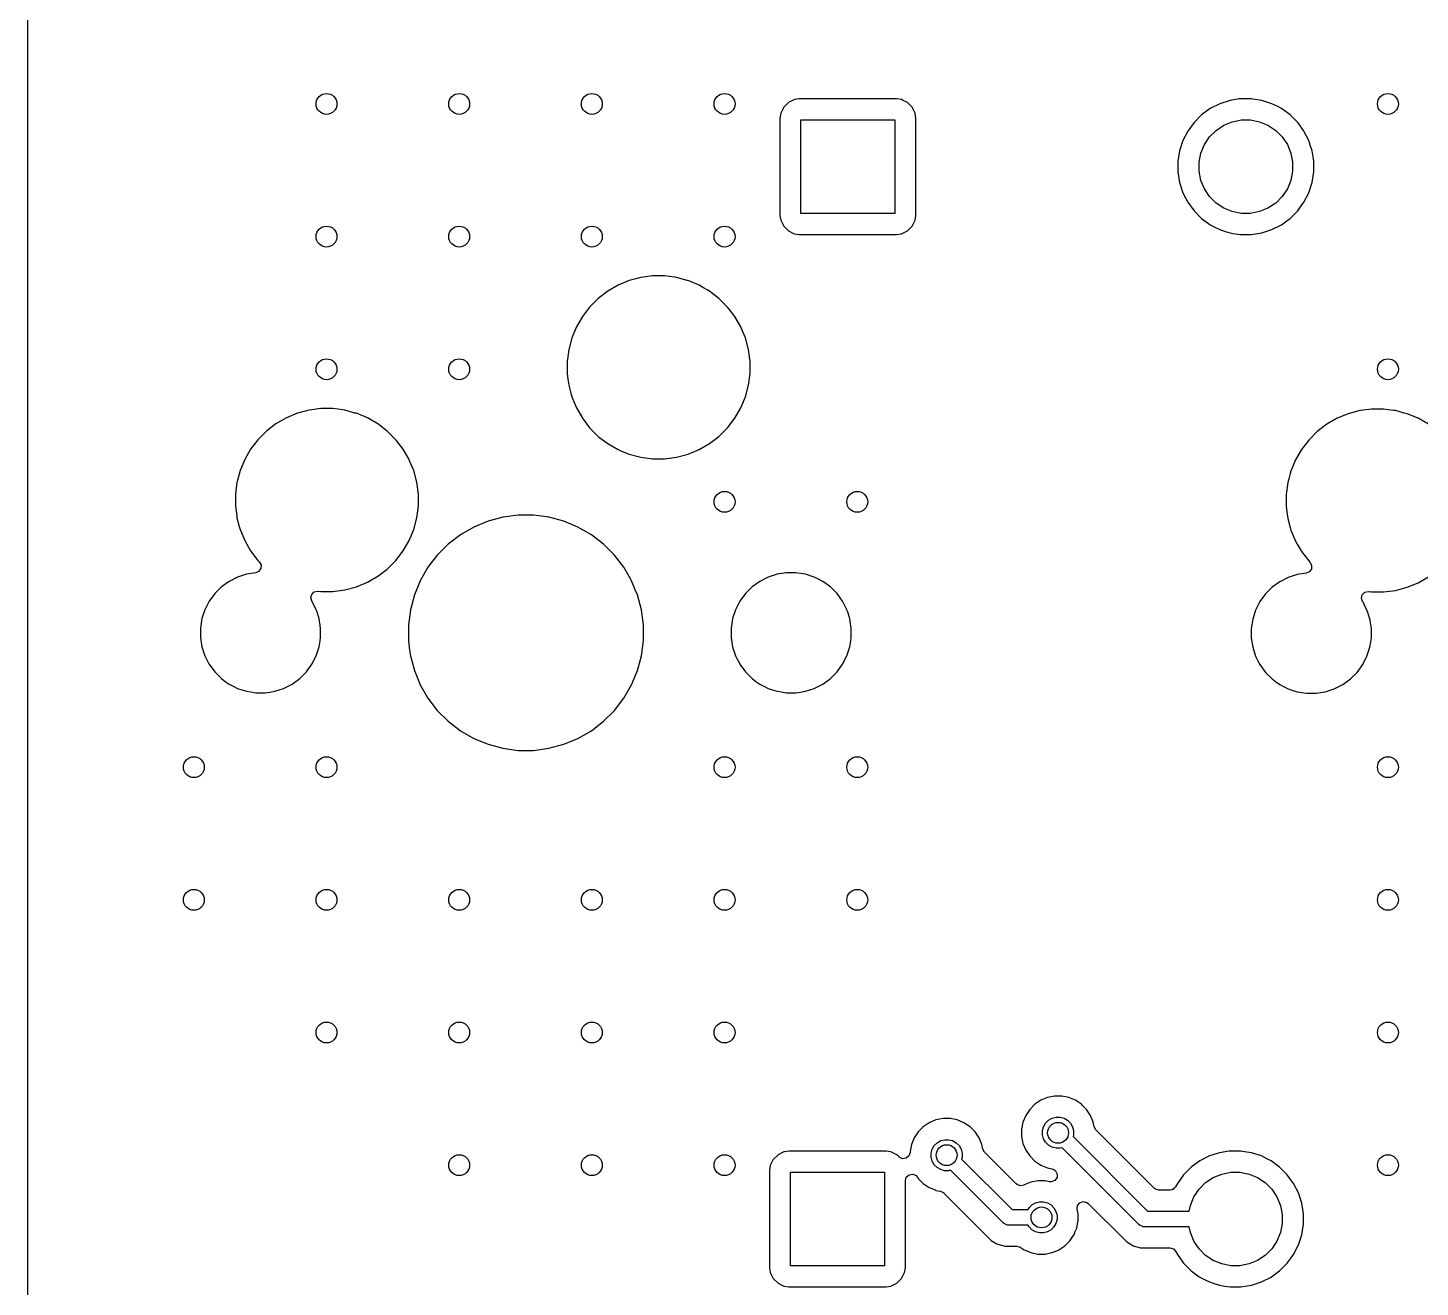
# Model space of a CAD drawing. Extents: x 2.6 to 14.2, y -9.4 to -3.8.
# Drawn here: x 2.558 to 3.607, y -7.022 to -6.073 of the extents above; entities that cross this region are included whole.
import ezdxf

# ---------------------------------------------------------------- set-up
doc = ezdxf.new("R2010")
doc.units = 0
doc.header["$MEASUREMENT"] = 0
doc.layers.add('BLACK', color=7, linetype='CONTINUOUS')

msp = doc.modelspace()

# ---------------------------------------------------------------- linework, layer by layer
at = {"layer": 'BLACK', "linetype": 'CONTINUOUS'}
for p, q in [((2.5581, -6.0912), (2.5581, -6.0302)), ((2.5581, -6.1155), (2.5581, -6.0912)), ((2.5581, -6.1411), (2.5581, -6.1155)), ((3.1358, -6.1272), (3.1313, -6.1294)), ((3.1363, -6.1271), (3.1358, -6.1272)), ((3.1395, -6.1266), (3.1363, -6.1271)), ((3.2128, -6.1266), (3.1395, -6.1266)), ((3.2165, -6.1272), (3.2128, -6.1266)), ((3.2178, -6.1278), (3.2165, -6.1272)), ((3.221, -6.1294), (3.2178, -6.1278)), ((3.4642, -6.1278), (3.4565, -6.1303)), ((3.4712, -6.1267), (3.4642, -6.1278)), ((3.4721, -6.1266), (3.4712, -6.1267)), ((3.4802, -6.1266), (3.4721, -6.1266)), ((3.4813, -6.1268), (3.4802, -6.1266)), ((3.4881, -6.1278), (3.4813, -6.1268)), ((3.4958, -6.1303), (3.4881, -6.1278)), ((3.1255, -6.1374), (3.1249, -6.1411)), ((3.1275, -6.1335), (3.1255, -6.1374)), ((3.1278, -6.133), (3.1275, -6.1335)), ((3.1313, -6.1294), (3.1278, -6.133)), ((3.1278, -6.133), (3.1278, -6.133)), ((3.1278, -6.133), (3.1278, -6.133)), ((3.1313, -6.1294), (3.1313, -6.1294)), ((3.1313, -6.1294), (3.1313, -6.1294)), ((3.2245, -6.133), (3.221, -6.1294)), ((3.221, -6.1294), (3.221, -6.1294)), ((3.221, -6.1294), (3.221, -6.1294)), ((3.2268, -6.1374), (3.2245, -6.133)), ((3.2245, -6.133), (3.2245, -6.133)), ((3.2245, -6.133), (3.2245, -6.133)), ((3.2273, -6.1411), (3.2268, -6.1374)), ((3.4428, -6.1387), (3.4371, -6.1444)), ((3.4493, -6.134), (3.4428, -6.1387)), ((3.4565, -6.1303), (3.4493, -6.134)), ((3.5001, -6.1325), (3.4958, -6.1303)), ((3.503, -6.134), (3.5001, -6.1325)), ((3.5095, -6.1387), (3.503, -6.134)), ((3.503, -6.134), (3.503, -6.134)), ((3.503, -6.134), (3.503, -6.134)), ((3.5152, -6.1444), (3.5095, -6.1387)), ((2.5581, -6.3246), (2.5581, -6.1411)), ((3.1249, -6.1411), (3.1249, -6.2145)), ((3.1407, -6.2132), (3.1407, -6.1424)), ((3.1407, -6.1424), (3.2116, -6.1424)), ((3.2116, -6.1424), (3.2116, -6.2132)), ((3.2273, -6.1738), (3.2273, -6.1411)), ((3.4371, -6.1444), (3.4324, -6.151)), ((3.4537, -6.1504), (3.4594, -6.1465)), ((3.4594, -6.1465), (3.4659, -6.1439)), ((3.4659, -6.1439), (3.4727, -6.1425)), ((3.4727, -6.1425), (3.4796, -6.1425)), ((3.4796, -6.1425), (3.4864, -6.1439)), ((3.4864, -6.1439), (3.4928, -6.1465)), ((3.4928, -6.1465), (3.4986, -6.1504)), ((3.5195, -6.1504), (3.5152, -6.1444)), ((3.4287, -6.1581), (3.4262, -6.1658)), ((3.4324, -6.151), (3.4287, -6.1581)), ((3.4449, -6.1611), (3.4488, -6.1553)), ((3.4488, -6.1553), (3.4537, -6.1504)), ((3.4986, -6.1504), (3.5035, -6.1553)), ((3.5035, -6.1553), (3.5074, -6.1611)), ((3.5199, -6.151), (3.5195, -6.1504)), ((3.5219, -6.1549), (3.5199, -6.151)), ((3.5236, -6.1581), (3.5219, -6.1549)), ((3.5247, -6.1617), (3.5236, -6.1581)), ((3.5236, -6.1581), (3.5236, -6.1581)), ((3.5236, -6.1581), (3.5236, -6.1581)), ((3.4262, -6.1658), (3.4249, -6.1738)), ((3.4409, -6.1743), (3.4422, -6.1675)), ((3.4422, -6.1675), (3.4449, -6.1611)), ((3.5074, -6.1611), (3.5101, -6.1675)), ((3.5101, -6.1675), (3.5114, -6.1743)), ((3.5261, -6.1658), (3.5247, -6.1617)), ((3.527, -6.1719), (3.5261, -6.1658)), ((3.2273, -6.2145), (3.2273, -6.1738)), ((3.4249, -6.1738), (3.4249, -6.1818)), ((3.4409, -6.1813), (3.4409, -6.1743)), ((3.5114, -6.1743), (3.5114, -6.1813)), ((3.5273, -6.1738), (3.527, -6.1719)), ((3.5273, -6.1818), (3.5273, -6.1738)), ((3.4249, -6.1818), (3.4262, -6.1898)), ((3.4262, -6.1898), (3.4287, -6.1974)), ((3.4422, -6.1881), (3.4409, -6.1813)), ((3.4449, -6.1945), (3.4422, -6.1881)), ((3.5101, -6.1881), (3.5074, -6.1945)), ((3.5114, -6.1813), (3.5101, -6.1881)), ((3.5236, -6.1974), (3.5261, -6.1898)), ((3.5261, -6.1898), (3.5273, -6.1818)), ((3.4287, -6.1974), (3.4309, -6.2017)), ((3.4309, -6.2017), (3.4321, -6.2041)), ((3.4488, -6.2003), (3.4449, -6.1945)), ((3.4537, -6.2052), (3.4488, -6.2003)), ((3.5035, -6.2003), (3.4986, -6.2052)), ((3.5074, -6.1945), (3.5035, -6.2003)), ((3.5199, -6.2046), (3.5236, -6.1974)), ((3.4321, -6.2041), (3.4324, -6.2046)), ((3.4324, -6.2046), (3.4371, -6.2111)), ((3.4371, -6.2111), (3.4428, -6.2168)), ((3.4594, -6.209), (3.4537, -6.2052)), ((3.4659, -6.2117), (3.4594, -6.209)), ((3.4727, -6.213), (3.4659, -6.2117)), ((3.4864, -6.2117), (3.4796, -6.213)), ((3.4928, -6.209), (3.4864, -6.2117)), ((3.4986, -6.2052), (3.4928, -6.209)), ((3.5095, -6.2168), (3.5152, -6.2111)), ((3.5152, -6.2111), (3.5179, -6.2074)), ((3.5152, -6.2111), (3.5152, -6.2111)), ((3.5152, -6.2111), (3.5152, -6.2111)), ((3.5179, -6.2074), (3.5199, -6.2046)), ((3.1249, -6.2145), (3.1252, -6.2159)), ((3.1252, -6.2159), (3.1255, -6.2182)), ((3.1255, -6.2182), (3.1278, -6.2226)), ((3.1278, -6.2226), (3.1278, -6.2226)), ((3.1278, -6.2226), (3.1278, -6.2226)), ((3.1278, -6.2226), (3.1313, -6.2261)), ((3.2116, -6.2132), (3.1407, -6.2132)), ((3.221, -6.2261), (3.2245, -6.2226)), ((3.2245, -6.2226), (3.2268, -6.2182)), ((3.2268, -6.2182), (3.2273, -6.2145)), ((3.2268, -6.2182), (3.2268, -6.2182)), ((3.2268, -6.2182), (3.2268, -6.2182)), ((3.2273, -6.2145), (3.2273, -6.2145)), ((3.4428, -6.2168), (3.448, -6.2207)), ((3.448, -6.2207), (3.4493, -6.2216)), ((3.4493, -6.2216), (3.4523, -6.2231)), ((3.4523, -6.2231), (3.4565, -6.2252)), ((3.4796, -6.213), (3.4727, -6.213)), ((3.4958, -6.2252), (3.503, -6.2216)), ((3.503, -6.2216), (3.508, -6.2179)), ((3.508, -6.2179), (3.5095, -6.2168)), ((3.5095, -6.2168), (3.5095, -6.2168)), ((3.5095, -6.2168), (3.5095, -6.2168)), ((3.1313, -6.2261), (3.1313, -6.2261)), ((3.1313, -6.2261), (3.1313, -6.2261)), ((3.1313, -6.2261), (3.1352, -6.2281)), ((3.1352, -6.2281), (3.1358, -6.2284)), ((3.1358, -6.2284), (3.1395, -6.229)), ((3.1395, -6.229), (3.1395, -6.229)), ((3.1395, -6.229), (3.2128, -6.229)), ((3.2128, -6.229), (3.2165, -6.2284)), ((3.2165, -6.2284), (3.221, -6.2261)), ((3.4565, -6.2252), (3.4565, -6.2252)), ((3.4565, -6.2252), (3.4565, -6.2252)), ((3.4565, -6.2252), (3.4606, -6.2266)), ((3.4606, -6.2266), (3.4642, -6.2277)), ((3.4642, -6.2277), (3.4664, -6.2281)), ((3.4664, -6.2281), (3.4721, -6.229)), ((3.4721, -6.229), (3.4721, -6.229)), ((3.4721, -6.229), (3.4802, -6.229)), ((3.4802, -6.229), (3.4881, -6.2277)), ((3.4802, -6.229), (3.4802, -6.229)), ((3.4881, -6.2277), (3.4958, -6.2252)), ((3.0113, -6.2637), (3.0029, -6.2672)), ((3.0163, -6.2624), (3.0113, -6.2637)), ((3.02, -6.2614), (3.0163, -6.2624)), ((3.0204, -6.2614), (3.02, -6.2614)), ((3.0289, -6.2602), (3.0204, -6.2614)), ((3.038, -6.2602), (3.0289, -6.2602)), ((3.0289, -6.2602), (3.0289, -6.2602)), ((3.0454, -6.2612), (3.038, -6.2602)), ((3.038, -6.2602), (3.038, -6.2602)), ((3.0469, -6.2614), (3.0454, -6.2612)), ((3.0549, -6.2636), (3.0469, -6.2614)), ((3.0557, -6.2637), (3.0549, -6.2636)), ((3.064, -6.2672), (3.0557, -6.2637)), ((2.9951, -6.2717), (2.9879, -6.2772)), ((3.0029, -6.2672), (2.9951, -6.2717)), ((3.0029, -6.2672), (3.0029, -6.2672)), ((3.0669, -6.2689), (3.064, -6.2672)), ((3.064, -6.2672), (3.064, -6.2672)), ((3.0706, -6.271), (3.0669, -6.2689)), ((3.0718, -6.2717), (3.0706, -6.271)), ((3.079, -6.2772), (3.0718, -6.2717)), ((2.9815, -6.2836), (2.976, -6.2908)), ((2.9879, -6.2772), (2.9815, -6.2836)), ((3.0854, -6.2836), (3.079, -6.2772)), ((3.079, -6.2772), (3.079, -6.2772)), ((3.0867, -6.2853), (3.0854, -6.2836)), ((3.0854, -6.2836), (3.0854, -6.2836)), ((3.0854, -6.2836), (3.0854, -6.2836)), ((3.0909, -6.2908), (3.0867, -6.2853)), ((2.976, -6.2908), (2.9715, -6.2986)), ((3.0954, -6.2986), (3.0909, -6.2908)), ((3.0909, -6.2908), (3.0909, -6.2908)), ((3.0909, -6.2908), (3.0909, -6.2908)), ((2.9681, -6.3069), (2.9657, -6.3157)), ((2.9715, -6.2986), (2.9681, -6.3069)), ((2.9715, -6.2986), (2.9715, -6.2986)), ((3.0969, -6.3022), (3.0954, -6.2986)), ((3.0954, -6.2986), (3.0954, -6.2986)), ((3.0954, -6.2986), (3.0954, -6.2986)), ((3.0989, -6.3069), (3.0969, -6.3022)), ((3.1012, -6.3157), (3.0989, -6.3069)), ((2.9657, -6.3157), (2.9645, -6.3246)), ((2.9657, -6.3157), (2.9657, -6.3157)), ((3.1024, -6.3246), (3.1012, -6.3157)), ((2.5581, -6.5256), (2.5581, -6.3246)), ((2.9645, -6.3246), (2.9645, -6.3337)), ((3.1024, -6.3249), (3.1024, -6.3246)), ((3.1024, -6.3337), (3.1024, -6.3249)), ((2.9645, -6.3337), (2.9651, -6.3381)), ((2.9651, -6.3381), (2.9657, -6.3426)), ((3.1012, -6.3426), (3.1024, -6.3337)), ((2.9657, -6.3426), (2.9673, -6.3485)), ((2.9673, -6.3485), (2.9681, -6.3513)), ((3.0989, -6.3513), (3.1012, -6.3426)), ((2.9681, -6.3513), (2.9715, -6.3597)), ((3.0954, -6.3597), (3.0989, -6.3513)), ((2.7529, -6.3672), (2.7451, -6.3717)), ((2.7613, -6.3637), (2.7529, -6.3672)), ((2.7529, -6.3672), (2.7529, -6.3672)), ((2.7682, -6.3619), (2.7613, -6.3637)), ((2.77, -6.3614), (2.7682, -6.3619)), ((2.7704, -6.3614), (2.77, -6.3614)), ((2.7789, -6.3602), (2.7704, -6.3614)), ((2.788, -6.3602), (2.7789, -6.3602)), ((2.7789, -6.3602), (2.7789, -6.3602)), ((2.7954, -6.3612), (2.788, -6.3602)), ((2.788, -6.3602), (2.788, -6.3602)), ((2.7969, -6.3614), (2.7954, -6.3612)), ((2.8046, -6.3635), (2.7969, -6.3614)), ((2.8057, -6.3637), (2.8046, -6.3635)), ((2.814, -6.3672), (2.8057, -6.3637)), ((2.8218, -6.3717), (2.814, -6.3672)), ((2.814, -6.3672), (2.814, -6.3672)), ((2.9715, -6.3597), (2.9715, -6.3597)), ((2.9715, -6.3597), (2.976, -6.3675)), ((2.976, -6.3675), (2.9815, -6.3747)), ((3.0854, -6.3747), (3.0909, -6.3675)), ((3.0909, -6.3675), (3.0954, -6.3597)), ((3.5449, -6.3675), (3.5371, -6.372)), ((3.5532, -6.3641), (3.5449, -6.3675)), ((3.5449, -6.3675), (3.5449, -6.3675)), ((3.5613, -6.3619), (3.5532, -6.3641)), ((3.562, -6.3617), (3.5613, -6.3619)), ((3.5625, -6.3616), (3.562, -6.3617)), ((3.5709, -6.3605), (3.5625, -6.3616)), ((3.5799, -6.3605), (3.5709, -6.3605)), ((3.5709, -6.3605), (3.5709, -6.3605)), ((3.5874, -6.3615), (3.5799, -6.3605)), ((3.5799, -6.3605), (3.5799, -6.3605)), ((3.5889, -6.3617), (3.5874, -6.3615)), ((3.5954, -6.3635), (3.5889, -6.3617)), ((3.5976, -6.3641), (3.5954, -6.3635)), ((3.606, -6.3675), (3.5976, -6.3641)), ((3.6138, -6.372), (3.606, -6.3675)), ((3.606, -6.3675), (3.606, -6.3675)), ((2.7379, -6.3772), (2.7315, -6.3836)), ((2.7451, -6.3717), (2.7379, -6.3772)), ((2.829, -6.3772), (2.8218, -6.3717)), ((2.8354, -6.3836), (2.829, -6.3772)), ((2.829, -6.3772), (2.829, -6.3772)), ((2.9815, -6.3747), (2.9815, -6.3747)), ((2.9815, -6.3747), (2.9879, -6.3811)), ((3.079, -6.3811), (3.0854, -6.3747)), ((3.0854, -6.3747), (3.0854, -6.3747)), ((3.0854, -6.3747), (3.0854, -6.3747)), ((3.5299, -6.3775), (3.5235, -6.3839)), ((3.5371, -6.372), (3.5299, -6.3775)), ((2.726, -6.3908), (2.7215, -6.3986)), ((2.7315, -6.3836), (2.726, -6.3908)), ((2.8356, -6.3839), (2.8354, -6.3836)), ((2.8354, -6.3836), (2.8354, -6.3836)), ((2.8354, -6.3836), (2.8354, -6.3836)), ((2.8409, -6.3908), (2.8356, -6.3839)), ((2.8454, -6.3986), (2.8409, -6.3908)), ((2.8409, -6.3908), (2.8409, -6.3908)), ((2.8409, -6.3908), (2.8409, -6.3908)), ((2.9879, -6.3811), (2.9879, -6.3811)), ((2.9879, -6.3811), (2.9879, -6.3811)), ((2.9879, -6.3811), (2.9883, -6.3814)), ((2.9883, -6.3814), (2.9951, -6.3866)), ((2.9951, -6.3866), (2.9951, -6.3866)), ((2.9951, -6.3866), (2.9951, -6.3866)), ((2.9951, -6.3866), (3.0029, -6.3911)), ((3.064, -6.3911), (3.0718, -6.3866)), ((3.0718, -6.3866), (3.079, -6.3811)), ((3.079, -6.3811), (3.079, -6.3811)), ((3.079, -6.3811), (3.079, -6.3811)), ((3.518, -6.3911), (3.5135, -6.3989)), ((3.5235, -6.3839), (3.518, -6.3911)), ((2.7215, -6.3986), (2.7181, -6.4069)), ((2.7215, -6.3986), (2.7215, -6.3986)), ((2.8458, -6.3996), (2.8454, -6.3986)), ((2.8454, -6.3986), (2.8454, -6.3986)), ((2.8454, -6.3986), (2.8454, -6.3986)), ((2.8489, -6.4069), (2.8458, -6.3996)), ((3.0029, -6.3911), (3.0029, -6.3911)), ((3.0029, -6.3911), (3.0029, -6.3911)), ((3.0029, -6.3911), (3.0055, -6.3922)), ((3.0055, -6.3922), (3.0113, -6.3945)), ((3.0113, -6.3945), (3.02, -6.3969)), ((3.02, -6.3969), (3.0289, -6.3981)), ((3.0289, -6.3981), (3.0289, -6.3981)), ((3.0289, -6.3981), (3.038, -6.3981)), ((3.038, -6.3981), (3.0469, -6.3969)), ((3.038, -6.3981), (3.038, -6.3981)), ((3.0469, -6.3969), (3.0557, -6.3945)), ((3.0557, -6.3945), (3.064, -6.3911)), ((3.5135, -6.3989), (3.51, -6.4073)), ((3.5135, -6.3989), (3.5135, -6.3989)), ((2.7173, -6.4096), (2.7158, -6.4152)), ((2.7181, -6.4069), (2.7173, -6.4096)), ((2.8512, -6.4157), (2.8489, -6.4069)), ((3.5096, -6.409), (3.5085, -6.413)), ((3.51, -6.4073), (3.5096, -6.409)), ((2.7157, -6.4157), (2.7145, -6.4246)), ((2.7158, -6.4152), (2.7157, -6.4157)), ((2.7157, -6.4157), (2.7157, -6.4157)), ((2.8524, -6.4246), (2.8512, -6.4157)), ((3.5077, -6.416), (3.5065, -6.4249)), ((3.5085, -6.413), (3.5077, -6.416)), ((3.5077, -6.416), (3.5077, -6.416)), ((2.7145, -6.4246), (2.7145, -6.4337)), ((2.8524, -6.4337), (2.8524, -6.4246)), ((3.5065, -6.4249), (3.5065, -6.434)), ((2.7145, -6.4337), (2.7155, -6.4411)), ((2.7155, -6.4411), (2.7157, -6.4426)), ((2.7157, -6.4426), (2.7174, -6.449)), ((2.8489, -6.4513), (2.8512, -6.4426)), ((2.8512, -6.4426), (2.8524, -6.4337)), ((2.9161, -6.4421), (2.9049, -6.4451)), ((2.9167, -6.442), (2.9161, -6.4421)), ((2.9276, -6.4405), (2.9167, -6.442)), ((2.9393, -6.4405), (2.9276, -6.4405)), ((2.9276, -6.4405), (2.9276, -6.4405)), ((2.9489, -6.4418), (2.9393, -6.4405)), ((2.9393, -6.4405), (2.9393, -6.4405)), ((2.9508, -6.4421), (2.9489, -6.4418)), ((2.962, -6.4451), (2.9508, -6.4421)), ((3.5065, -6.434), (3.5073, -6.4397)), ((3.5073, -6.4397), (3.5077, -6.4429)), ((3.5077, -6.4429), (3.5095, -6.4498)), ((2.7174, -6.449), (2.7181, -6.4513)), ((2.7181, -6.4513), (2.7215, -6.4597)), ((2.8454, -6.4597), (2.8489, -6.4513)), ((2.8942, -6.4495), (2.8841, -6.4553)), ((2.9049, -6.4451), (2.8942, -6.4495)), ((2.8942, -6.4495), (2.8942, -6.4495)), ((2.9049, -6.4451), (2.9049, -6.4451)), ((2.9727, -6.4495), (2.962, -6.4451)), ((2.962, -6.4451), (2.962, -6.4451)), ((2.962, -6.4451), (2.962, -6.4451)), ((2.9828, -6.4553), (2.9727, -6.4495)), ((2.9727, -6.4495), (2.9727, -6.4495)), ((3.5095, -6.4498), (3.51, -6.4517)), ((3.51, -6.4517), (3.5135, -6.46)), ((2.7215, -6.4597), (2.7215, -6.4597)), ((2.7215, -6.4597), (2.723, -6.4623)), ((2.723, -6.4623), (2.726, -6.4674)), ((2.8409, -6.4675), (2.8454, -6.4597)), ((2.8749, -6.4624), (2.8667, -6.4706)), ((2.8841, -6.4553), (2.8749, -6.4624)), ((2.8749, -6.4624), (2.8749, -6.4624)), ((2.992, -6.4624), (2.9828, -6.4553)), ((3.0002, -6.4706), (2.992, -6.4624)), ((2.992, -6.4624), (2.992, -6.4624)), ((3.5135, -6.46), (3.5135, -6.46)), ((3.5135, -6.46), (3.5148, -6.4623)), ((3.5148, -6.4623), (3.5178, -6.4675)), ((2.726, -6.4674), (2.726, -6.4675)), ((2.726, -6.4675), (2.7315, -6.4747)), ((2.7315, -6.4747), (2.7315, -6.4747)), ((2.7315, -6.4747), (2.7324, -6.4756)), ((2.829, -6.4811), (2.8354, -6.4747)), ((2.8354, -6.4747), (2.8409, -6.4675)), ((2.8354, -6.4747), (2.8354, -6.4747)), ((2.8354, -6.4747), (2.8354, -6.4747)), ((2.8667, -6.4706), (2.8596, -6.4798)), ((2.8667, -6.4706), (2.8667, -6.4706)), ((3.0073, -6.4798), (3.0002, -6.4706)), ((3.0002, -6.4706), (3.0002, -6.4706)), ((3.5178, -6.4675), (3.518, -6.4678)), ((3.518, -6.4678), (3.5235, -6.475)), ((3.5235, -6.475), (3.5235, -6.475)), ((3.5235, -6.475), (3.5244, -6.4759)), ((2.7228, -6.485), (2.7161, -6.4872)), ((2.7298, -6.4839), (2.7228, -6.485)), ((2.7319, -6.483), (2.7298, -6.4839)), ((2.7336, -6.4808), (2.7319, -6.483)), ((2.7324, -6.4756), (2.7338, -6.478)), ((2.7338, -6.478), (2.7336, -6.4808)), ((2.8218, -6.4866), (2.829, -6.4811)), ((2.829, -6.4811), (2.829, -6.4811)), ((2.829, -6.4811), (2.829, -6.4811)), ((2.8596, -6.4798), (2.8538, -6.4899)), ((3.0123, -6.4885), (3.0073, -6.4798)), ((3.1228, -6.485), (3.1161, -6.4872)), ((3.1299, -6.4839), (3.1228, -6.485)), ((3.137, -6.4839), (3.1299, -6.4839)), ((3.1299, -6.4839), (3.1299, -6.4839)), ((3.1441, -6.485), (3.137, -6.4839)), ((3.137, -6.4839), (3.137, -6.4839)), ((3.1508, -6.4872), (3.1441, -6.485)), ((3.5148, -6.4853), (3.508, -6.4875)), ((3.5217, -6.4842), (3.5148, -6.4853)), ((3.5239, -6.4833), (3.5217, -6.4842)), ((3.5255, -6.4811), (3.5239, -6.4833)), ((3.5244, -6.4759), (3.5257, -6.4783)), ((3.5257, -6.4783), (3.5255, -6.4811)), ((2.7039, -6.4946), (2.6989, -6.4996)), ((2.7097, -6.4904), (2.7039, -6.4946)), ((2.7039, -6.4946), (2.7039, -6.4946)), ((2.7161, -6.4872), (2.7097, -6.4904)), ((2.7161, -6.4872), (2.7161, -6.4872)), ((2.7969, -6.4969), (2.8057, -6.4945)), ((2.8057, -6.4945), (2.814, -6.4911)), ((2.814, -6.4911), (2.8218, -6.4866)), ((2.8538, -6.4899), (2.8494, -6.5006)), ((2.8538, -6.4899), (2.8538, -6.4899)), ((3.0131, -6.4899), (3.0123, -6.4885)), ((3.0159, -6.4968), (3.0131, -6.4899)), ((3.1039, -6.4946), (3.0989, -6.4996)), ((3.1097, -6.4904), (3.1039, -6.4946)), ((3.1039, -6.4946), (3.1039, -6.4946)), ((3.1161, -6.4872), (3.1097, -6.4904)), ((3.1161, -6.4872), (3.1161, -6.4872)), ((3.1539, -6.4887), (3.1508, -6.4872)), ((3.1508, -6.4872), (3.1508, -6.4872)), ((3.1572, -6.4904), (3.1539, -6.4887)), ((3.163, -6.4946), (3.1572, -6.4904)), ((3.1572, -6.4904), (3.1572, -6.4904)), ((3.1572, -6.4904), (3.1572, -6.4904)), ((3.168, -6.4996), (3.163, -6.4946)), ((3.163, -6.4946), (3.163, -6.4946)), ((3.4959, -6.4949), (3.4909, -6.4999)), ((3.5017, -6.4907), (3.4959, -6.4949)), ((3.4959, -6.4949), (3.4959, -6.4949)), ((3.508, -6.4875), (3.5017, -6.4907)), ((3.508, -6.4875), (3.508, -6.4875)), ((3.5889, -6.4972), (3.5976, -6.4949)), ((3.5976, -6.4949), (3.606, -6.4914)), ((3.606, -6.4914), (3.6138, -6.4869)), ((2.6947, -6.5054), (2.6915, -6.5118)), ((2.6989, -6.4996), (2.6947, -6.5054)), ((2.6989, -6.4996), (2.6989, -6.4996)), ((2.7713, -6.5029), (2.772, -6.5002)), ((2.7722, -6.5052), (2.7713, -6.5029)), ((2.772, -6.5002), (2.7739, -6.4983)), ((2.7722, -6.5054), (2.7721, -6.5052)), ((2.7721, -6.5052), (2.7722, -6.5052)), ((2.7723, -6.5057), (2.7722, -6.5054)), ((2.7722, -6.5054), (2.7722, -6.5054)), ((2.7722, -6.5054), (2.7722, -6.5054)), ((2.7754, -6.5118), (2.7723, -6.5057)), ((2.7739, -6.4983), (2.7766, -6.4978)), ((2.7766, -6.4978), (2.7768, -6.4978)), ((2.7768, -6.4978), (2.7789, -6.4981)), ((2.7789, -6.4981), (2.7789, -6.4981)), ((2.7789, -6.4981), (2.788, -6.4981)), ((2.788, -6.4981), (2.7969, -6.4969)), ((2.788, -6.4981), (2.788, -6.4981)), ((2.8494, -6.5006), (2.8464, -6.5118)), ((2.8494, -6.5006), (2.8494, -6.5006)), ((3.0175, -6.5005), (3.0159, -6.4968)), ((3.0175, -6.5006), (3.0175, -6.5005)), ((3.0205, -6.5118), (3.0175, -6.5006)), ((3.0947, -6.5054), (3.0915, -6.5118)), ((3.0989, -6.4996), (3.0947, -6.5054)), ((3.0989, -6.4996), (3.0989, -6.4996)), ((3.1703, -6.5028), (3.168, -6.4996)), ((3.168, -6.4996), (3.168, -6.4996)), ((3.1722, -6.5054), (3.1703, -6.5028)), ((3.1737, -6.5083), (3.1722, -6.5054)), ((3.4867, -6.5057), (3.4835, -6.5121)), ((3.4909, -6.4999), (3.4867, -6.5057)), ((3.4909, -6.4999), (3.4909, -6.4999)), ((3.5633, -6.5032), (3.5639, -6.5005)), ((3.5641, -6.5055), (3.5633, -6.5032)), ((3.5639, -6.5005), (3.5659, -6.4986)), ((3.5642, -6.5057), (3.5641, -6.5055)), ((3.5641, -6.5055), (3.5641, -6.5055)), ((3.5655, -6.5083), (3.5642, -6.5057)), ((3.5642, -6.5057), (3.5642, -6.5057)), ((3.5642, -6.5057), (3.5642, -6.5057)), ((3.5659, -6.4986), (3.5686, -6.4981)), ((3.5686, -6.4981), (3.5688, -6.4981)), ((3.5688, -6.4981), (3.5709, -6.4984)), ((3.5709, -6.4984), (3.5709, -6.4984)), ((3.5709, -6.4984), (3.5799, -6.4984)), ((3.5799, -6.4984), (3.5799, -6.4984)), ((3.5799, -6.4984), (3.5889, -6.4972)), ((2.6915, -6.5118), (2.6893, -6.5185)), ((2.6915, -6.5118), (2.6915, -6.5118)), ((2.7758, -6.5129), (2.7754, -6.5118)), ((2.7754, -6.5118), (2.7754, -6.5118)), ((2.7776, -6.5185), (2.7758, -6.5129)), ((2.8464, -6.5118), (2.8449, -6.5233)), ((2.8464, -6.5118), (2.8464, -6.5118)), ((2.8464, -6.5118), (2.8464, -6.5118)), ((3.0221, -6.5233), (3.0205, -6.5118)), ((3.0915, -6.5118), (3.0893, -6.5185)), ((3.0915, -6.5118), (3.0915, -6.5118)), ((3.1754, -6.5118), (3.1737, -6.5083)), ((3.1758, -6.5129), (3.1754, -6.5118)), ((3.1754, -6.5118), (3.1754, -6.5118)), ((3.1776, -6.5185), (3.1758, -6.5129)), ((3.4835, -6.5121), (3.4813, -6.5188)), ((3.4835, -6.5121), (3.4835, -6.5121)), ((3.5674, -6.5121), (3.5655, -6.5083)), ((3.568, -6.5138), (3.5674, -6.5121)), ((3.5674, -6.5121), (3.5674, -6.5121)), ((3.5696, -6.5188), (3.568, -6.5138)), ((2.5581, -6.6324), (2.5581, -6.5256)), ((2.6893, -6.5185), (2.6882, -6.5256)), ((2.6882, -6.5256), (2.6882, -6.5327)), ((2.7777, -6.5191), (2.7776, -6.5185)), ((2.7784, -6.5233), (2.7777, -6.5191)), ((2.7785, -6.5239), (2.7784, -6.5233)), ((2.7787, -6.5256), (2.7785, -6.5239)), ((2.7787, -6.5327), (2.7787, -6.5256)), ((2.8449, -6.5233), (2.8449, -6.535)), ((3.0221, -6.5256), (3.0221, -6.5233)), ((3.0221, -6.535), (3.0221, -6.5256)), ((3.0893, -6.5185), (3.0882, -6.5256)), ((3.0882, -6.5256), (3.0882, -6.5327)), ((3.178, -6.5207), (3.1776, -6.5185)), ((3.1787, -6.5256), (3.178, -6.5207)), ((3.1787, -6.5259), (3.1787, -6.5256)), ((3.1787, -6.5327), (3.1787, -6.5259)), ((3.4813, -6.5188), (3.4801, -6.5259)), ((3.4801, -6.5259), (3.4801, -6.533)), ((3.5697, -6.5196), (3.5696, -6.5188)), ((3.5704, -6.5236), (3.5697, -6.5196)), ((3.5705, -6.5242), (3.5704, -6.5236)), ((3.5707, -6.5259), (3.5705, -6.5242)), ((3.5707, -6.533), (3.5707, -6.5259)), ((2.6882, -6.5327), (2.6893, -6.5398)), ((2.7776, -6.5398), (2.7783, -6.5353)), ((2.7783, -6.5353), (2.7787, -6.5327)), ((2.8449, -6.535), (2.8458, -6.5423)), ((3.0205, -6.5465), (3.0221, -6.535)), ((3.0882, -6.5327), (3.0893, -6.5398)), ((3.1776, -6.5398), (3.1783, -6.5353)), ((3.1783, -6.5353), (3.1787, -6.5327)), ((3.4801, -6.533), (3.4813, -6.5401)), ((3.5696, -6.5401), (3.5702, -6.5361)), ((3.5702, -6.5361), (3.5707, -6.533)), ((2.6893, -6.5398), (2.6915, -6.5465)), ((2.6915, -6.5465), (2.6915, -6.5465)), ((2.6915, -6.5465), (2.6925, -6.5485)), ((2.7722, -6.5529), (2.7754, -6.5465)), ((2.7754, -6.5465), (2.7776, -6.5398)), ((2.8458, -6.5423), (2.8464, -6.5465)), ((2.8464, -6.5465), (2.8494, -6.5577)), ((3.0175, -6.5577), (3.0205, -6.5465)), ((3.0893, -6.5398), (3.0915, -6.5465)), ((3.0915, -6.5465), (3.0915, -6.5465)), ((3.0915, -6.5465), (3.0925, -6.5485)), ((3.1722, -6.5529), (3.1754, -6.5465)), ((3.1754, -6.5465), (3.1776, -6.5398)), ((3.4813, -6.5401), (3.4835, -6.5468)), ((3.4835, -6.5468), (3.4835, -6.5468)), ((3.4835, -6.5468), (3.4857, -6.5512)), ((3.5642, -6.5532), (3.5674, -6.5468)), ((3.5674, -6.5468), (3.5696, -6.5401)), ((2.6925, -6.5485), (2.6946, -6.5527)), ((2.6946, -6.5527), (2.6947, -6.5529)), ((2.6947, -6.5529), (2.6989, -6.5587)), ((2.6989, -6.5587), (2.6989, -6.5587)), ((2.6989, -6.5587), (2.7039, -6.5637)), ((2.763, -6.5637), (2.768, -6.5587)), ((2.768, -6.5587), (2.7722, -6.5529)), ((2.8494, -6.5577), (2.8494, -6.5577)), ((2.8494, -6.5577), (2.8538, -6.5684)), ((3.0131, -6.5684), (3.0175, -6.5577)), ((3.0925, -6.5485), (3.0946, -6.5527)), ((3.0946, -6.5527), (3.0947, -6.5529)), ((3.0947, -6.5529), (3.0989, -6.5587)), ((3.0989, -6.5587), (3.0989, -6.5587)), ((3.0989, -6.5587), (3.1039, -6.5637)), ((3.163, -6.5637), (3.168, -6.5587)), ((3.168, -6.5587), (3.1722, -6.5529)), ((3.4857, -6.5512), (3.4866, -6.553)), ((3.4866, -6.553), (3.4867, -6.5532)), ((3.4867, -6.5532), (3.4909, -6.559)), ((3.4909, -6.559), (3.4909, -6.559)), ((3.4909, -6.559), (3.4959, -6.564)), ((3.5549, -6.564), (3.56, -6.559)), ((3.56, -6.559), (3.5642, -6.5532)), ((2.7039, -6.5637), (2.7039, -6.5637)), ((2.7039, -6.5637), (2.7068, -6.5658)), ((2.7068, -6.5658), (2.7097, -6.5679)), ((2.7097, -6.5679), (2.7133, -6.5697)), ((2.7513, -6.5709), (2.7572, -6.5679)), ((2.7572, -6.5679), (2.763, -6.5637)), ((2.8538, -6.5684), (2.8538, -6.5684)), ((2.8538, -6.5684), (2.8596, -6.5785)), ((3.0073, -6.5785), (3.0131, -6.5684)), ((3.1039, -6.5637), (3.1039, -6.5637)), ((3.1039, -6.5637), (3.1068, -6.5658)), ((3.1068, -6.5658), (3.1097, -6.5679)), ((3.1097, -6.5679), (3.1133, -6.5697)), ((3.1513, -6.5709), (3.1572, -6.5679)), ((3.1572, -6.5679), (3.163, -6.5637)), ((3.4959, -6.564), (3.4959, -6.564)), ((3.4959, -6.564), (3.4984, -6.5658)), ((3.4984, -6.5658), (3.5017, -6.5682)), ((3.5017, -6.5682), (3.5046, -6.5697)), ((3.5428, -6.5714), (3.5492, -6.5682)), ((3.5492, -6.5682), (3.5549, -6.564)), ((2.7133, -6.5697), (2.7161, -6.5711)), ((2.7161, -6.5711), (2.7161, -6.5711)), ((2.7161, -6.5711), (2.7193, -6.5722)), ((2.7193, -6.5722), (2.7228, -6.5733)), ((2.7228, -6.5733), (2.7261, -6.5738)), ((2.7261, -6.5738), (2.7299, -6.5744)), ((2.7299, -6.5744), (2.7299, -6.5744)), ((2.7299, -6.5744), (2.737, -6.5744)), ((2.737, -6.5744), (2.7404, -6.5739)), ((2.7404, -6.5739), (2.7441, -6.5733)), ((2.7441, -6.5733), (2.7508, -6.5712)), ((2.7508, -6.5711), (2.7513, -6.5709)), ((2.7508, -6.5712), (2.7508, -6.5711)), ((2.7508, -6.5711), (2.7508, -6.5711)), ((2.8596, -6.5785), (2.8667, -6.5877)), ((3.0002, -6.5877), (3.0073, -6.5785)), ((3.1133, -6.5697), (3.1161, -6.5711)), ((3.1161, -6.5711), (3.1161, -6.5711)), ((3.1161, -6.5711), (3.1193, -6.5722)), ((3.1193, -6.5722), (3.1228, -6.5733)), ((3.1228, -6.5733), (3.1261, -6.5738)), ((3.1261, -6.5738), (3.1299, -6.5744)), ((3.1299, -6.5744), (3.1299, -6.5744)), ((3.1299, -6.5744), (3.137, -6.5744)), ((3.137, -6.5744), (3.1404, -6.5739)), ((3.1404, -6.5739), (3.1441, -6.5733)), ((3.1441, -6.5733), (3.1508, -6.5712)), ((3.1508, -6.5711), (3.1513, -6.5709)), ((3.1508, -6.5712), (3.1508, -6.5711)), ((3.1508, -6.5711), (3.1508, -6.5711)), ((3.5046, -6.5697), (3.508, -6.5714)), ((3.508, -6.5714), (3.508, -6.5714)), ((3.508, -6.5714), (3.5109, -6.5724)), ((3.5109, -6.5724), (3.5148, -6.5736)), ((3.5148, -6.5736), (3.5181, -6.5741)), ((3.5181, -6.5741), (3.5219, -6.5747)), ((3.5219, -6.5747), (3.5219, -6.5747)), ((3.5219, -6.5747), (3.529, -6.5747)), ((3.529, -6.5747), (3.5324, -6.5742)), ((3.5324, -6.5742), (3.536, -6.5736)), ((3.536, -6.5736), (3.5428, -6.5714)), ((2.8667, -6.5877), (2.8667, -6.5877)), ((2.8667, -6.5877), (2.8749, -6.5959)), ((2.992, -6.5959), (3.0002, -6.5877)), ((2.8749, -6.5959), (2.8749, -6.5959)), ((2.8749, -6.5959), (2.8841, -6.603)), ((2.9828, -6.603), (2.992, -6.5959)), ((2.8841, -6.603), (2.8942, -6.6088)), ((2.8942, -6.6088), (2.8942, -6.6088)), ((2.8942, -6.6088), (2.8942, -6.6088)), ((2.8942, -6.6088), (2.9013, -6.6117)), ((2.962, -6.6132), (2.9727, -6.6088)), ((2.9727, -6.6088), (2.9828, -6.603)), ((2.9013, -6.6117), (2.9043, -6.613)), ((2.9043, -6.613), (2.9049, -6.6132)), ((2.9049, -6.6132), (2.9161, -6.6162)), ((2.9161, -6.6162), (2.9276, -6.6178)), ((2.9276, -6.6178), (2.9276, -6.6178)), ((2.9276, -6.6178), (2.9393, -6.6178)), ((2.9393, -6.6178), (2.9508, -6.6162)), ((2.9393, -6.6178), (2.9393, -6.6178)), ((2.9508, -6.6162), (2.962, -6.6132)), ((2.5581, -6.7114), (2.5581, -6.6324)), ((2.5581, -6.8469), (2.5581, -6.7114)), ((2.5581, -6.9344), (2.5581, -6.8469)), ((3.3215, -6.8816), (3.317, -6.8846)), ((3.3266, -6.8795), (3.3215, -6.8816)), ((3.3215, -6.8816), (3.3215, -6.8816)), ((3.3319, -6.8785), (3.3266, -6.8795)), ((3.3266, -6.8795), (3.3266, -6.8795)), ((3.3373, -6.8785), (3.3319, -6.8785)), ((3.3319, -6.8785), (3.3319, -6.8785)), ((3.3426, -6.8795), (3.3373, -6.8785)), ((3.3373, -6.8785), (3.3373, -6.8785)), ((3.3477, -6.8816), (3.3426, -6.8795)), ((3.3426, -6.8795), (3.3426, -6.8795)), ((3.3522, -6.8846), (3.3477, -6.8816)), ((3.3477, -6.8816), (3.3477, -6.8816)), ((3.3102, -6.893), (3.3081, -6.898)), ((3.3132, -6.8885), (3.3102, -6.893)), ((3.3102, -6.893), (3.3102, -6.893)), ((3.317, -6.8846), (3.3132, -6.8885)), ((3.3132, -6.8885), (3.3132, -6.8885)), ((3.317, -6.8846), (3.317, -6.8846)), ((3.3301, -6.8951), (3.3331, -6.8943)), ((3.3331, -6.8943), (3.3361, -6.8943)), ((3.3361, -6.8943), (3.3391, -6.8951)), ((3.3522, -6.8846), (3.3522, -6.8846)), ((3.353, -6.8855), (3.3522, -6.8846)), ((3.356, -6.8885), (3.353, -6.8855)), ((3.359, -6.893), (3.356, -6.8885)), ((3.3608, -6.8973), (3.359, -6.893)), ((3.359, -6.893), (3.359, -6.893)), ((3.233, -6.9015), (3.2292, -6.9054)), ((3.2375, -6.8985), (3.233, -6.9015)), ((3.233, -6.9015), (3.233, -6.9015)), ((3.2425, -6.8964), (3.2375, -6.8985)), ((3.2375, -6.8985), (3.2375, -6.8985)), ((3.2479, -6.8954), (3.2425, -6.8964)), ((3.2425, -6.8964), (3.2425, -6.8964)), ((3.2533, -6.8954), (3.2479, -6.8954)), ((3.2479, -6.8954), (3.2479, -6.8954)), ((3.2586, -6.8964), (3.2533, -6.8954)), ((3.2533, -6.8954), (3.2533, -6.8954)), ((3.2636, -6.8985), (3.2586, -6.8964)), ((3.2586, -6.8964), (3.2586, -6.8964)), ((3.2682, -6.9015), (3.2636, -6.8985)), ((3.2636, -6.8985), (3.2636, -6.8985)), ((3.272, -6.9054), (3.2682, -6.9015)), ((3.2682, -6.9015), (3.2682, -6.9015)), ((3.3081, -6.898), (3.307, -6.9033)), ((3.307, -6.9033), (3.307, -6.9033)), ((3.307, -6.9033), (3.307, -6.9088)), ((3.3081, -6.898), (3.3081, -6.898)), ((3.3229, -6.9045), (3.3237, -6.9015)), ((3.3229, -6.9076), (3.3229, -6.9045)), ((3.3237, -6.9015), (3.3252, -6.8989)), ((3.3252, -6.8989), (3.3274, -6.8967)), ((3.3274, -6.8967), (3.3301, -6.8951)), ((3.3391, -6.8951), (3.3418, -6.8967)), ((3.3418, -6.8967), (3.344, -6.8989)), ((3.344, -6.8989), (3.3455, -6.9015)), ((3.3455, -6.9015), (3.3463, -6.9045)), ((3.3463, -6.9045), (3.3463, -6.9076)), ((3.3611, -6.898), (3.3608, -6.8973)), ((3.3618, -6.9015), (3.3611, -6.898)), ((3.3631, -6.9039), (3.3618, -6.9015)), ((3.3618, -6.9015), (3.3618, -6.9015)), ((3.3739, -6.9147), (3.3631, -6.9039)), ((3.2241, -6.9149), (3.223, -6.9202)), ((3.2261, -6.9099), (3.2241, -6.9149)), ((3.2241, -6.9149), (3.2241, -6.9149)), ((3.2292, -6.9054), (3.2261, -6.9099)), ((3.2261, -6.9099), (3.2261, -6.9099)), ((3.2292, -6.9054), (3.2292, -6.9054)), ((3.2397, -6.9184), (3.2412, -6.9158)), ((3.2412, -6.9158), (3.2434, -6.9136)), ((3.2434, -6.9136), (3.2461, -6.912)), ((3.2461, -6.912), (3.249, -6.9113)), ((3.249, -6.9113), (3.2521, -6.9113)), ((3.2521, -6.9113), (3.2551, -6.912)), ((3.2551, -6.912), (3.2578, -6.9136)), ((3.2578, -6.9136), (3.26, -6.9158)), ((3.26, -6.9158), (3.2615, -6.9184)), ((3.275, -6.9099), (3.272, -6.9054)), ((3.272, -6.9054), (3.272, -6.9054)), ((3.2771, -6.9149), (3.275, -6.9099)), ((3.275, -6.9099), (3.275, -6.9099)), ((3.2778, -6.9184), (3.2771, -6.9149)), ((3.2771, -6.9149), (3.2771, -6.9149)), ((3.307, -6.9088), (3.307, -6.9088)), ((3.307, -6.9088), (3.307, -6.9088)), ((3.307, -6.9088), (3.3081, -6.9141)), ((3.3081, -6.9141), (3.3081, -6.9141)), ((3.3081, -6.9141), (3.3102, -6.9191)), ((3.3237, -6.9106), (3.3229, -6.9076)), ((3.3252, -6.9132), (3.3237, -6.9106)), ((3.3274, -6.9154), (3.3252, -6.9132)), ((3.3301, -6.917), (3.3274, -6.9154)), ((3.3463, -6.9076), (3.3459, -6.909)), ((3.3459, -6.909), (3.4021, -6.9652)), ((3.4072, -6.948), (3.3739, -6.9147)), ((3.1199, -6.9263), (3.1177, -6.9307)), ((3.1235, -6.9227), (3.1199, -6.9263)), ((3.1199, -6.9263), (3.1199, -6.9263)), ((3.1279, -6.9205), (3.1235, -6.9227)), ((3.1235, -6.9227), (3.1235, -6.9227)), ((3.1235, -6.9227), (3.1235, -6.9227)), ((3.1284, -6.9204), (3.1279, -6.9205)), ((3.1316, -6.9199), (3.1284, -6.9204)), ((3.2049, -6.9199), (3.1316, -6.9199)), ((3.2086, -6.9205), (3.2049, -6.9199)), ((3.2095, -6.9209), (3.2086, -6.9205)), ((3.2131, -6.9227), (3.2095, -6.9209)), ((3.2147, -6.9243), (3.2131, -6.9227)), ((3.2131, -6.9227), (3.2131, -6.9227)), ((3.2131, -6.9227), (3.2131, -6.9227)), ((3.2149, -6.9246), (3.2147, -6.9243)), ((3.2174, -6.9257), (3.2149, -6.9246)), ((3.2202, -6.9253), (3.2174, -6.9257)), ((3.2222, -6.9235), (3.2202, -6.9253)), ((3.223, -6.9209), (3.2222, -6.9235)), ((3.223, -6.9202), (3.223, -6.9209)), ((3.2389, -6.9214), (3.2397, -6.9184)), ((3.2389, -6.9245), (3.2389, -6.9214)), ((3.2397, -6.9275), (3.2389, -6.9245)), ((3.2615, -6.9184), (3.2623, -6.9214)), ((3.2623, -6.9245), (3.2619, -6.9259)), ((3.2619, -6.9259), (3.3, -6.964)), ((3.2623, -6.9214), (3.2623, -6.9245)), ((3.2791, -6.9208), (3.2778, -6.9184)), ((3.2778, -6.9184), (3.2778, -6.9184)), ((3.303, -6.9447), (3.2791, -6.9208)), ((3.3102, -6.9191), (3.3102, -6.9191)), ((3.3102, -6.9191), (3.3132, -6.9236)), ((3.3132, -6.9236), (3.3132, -6.9236)), ((3.3132, -6.9236), (3.317, -6.9275)), ((3.3331, -6.9178), (3.3301, -6.917)), ((3.3361, -6.9178), (3.3331, -6.9178)), ((3.3376, -6.9174), (3.3361, -6.9178)), ((3.3955, -6.9753), (3.3376, -6.9174)), ((3.4486, -6.9236), (3.4414, -6.9273)), ((3.4563, -6.9212), (3.4486, -6.9236)), ((3.4633, -6.92), (3.4563, -6.9212)), ((3.4642, -6.9199), (3.4633, -6.92)), ((3.4723, -6.9199), (3.4642, -6.9199)), ((3.4734, -6.9201), (3.4723, -6.9199)), ((3.4803, -6.9212), (3.4734, -6.9201)), ((3.4879, -6.9236), (3.4803, -6.9212)), ((3.4924, -6.9259), (3.4879, -6.9236)), ((3.4951, -6.9273), (3.4924, -6.9259)), ((2.5581, -7.112), (2.5581, -6.9344)), ((3.1177, -6.9307), (3.1171, -6.9344)), ((3.1171, -6.9344), (3.1171, -7.0078)), ((3.1328, -7.0065), (3.1328, -6.9357)), ((3.1328, -6.9357), (3.2037, -6.9357)), ((3.2037, -6.9357), (3.2037, -7.0065)), ((3.2412, -6.9302), (3.2397, -6.9275)), ((3.2434, -6.9323), (3.2412, -6.9302)), ((3.2461, -6.9339), (3.2434, -6.9323)), ((3.249, -6.9347), (3.2461, -6.9339)), ((3.2521, -6.9347), (3.249, -6.9347)), ((3.2536, -6.9343), (3.2521, -6.9347)), ((3.2933, -6.9741), (3.2536, -6.9343)), ((3.317, -6.9275), (3.317, -6.9275)), ((3.317, -6.9275), (3.3215, -6.9305)), ((3.3215, -6.9305), (3.3215, -6.9305)), ((3.3215, -6.9305), (3.3266, -6.9326)), ((3.3266, -6.9326), (3.3266, -6.9326)), ((3.3266, -6.9326), (3.33, -6.9333)), ((3.33, -6.9333), (3.3306, -6.9336)), ((3.3306, -6.9336), (3.3314, -6.9338)), ((3.3314, -6.9338), (3.3324, -6.9345)), ((3.3324, -6.9345), (3.3324, -6.9345)), ((3.3324, -6.9345), (3.3325, -6.9346)), ((3.3325, -6.9346), (3.3326, -6.9347)), ((3.3326, -6.9347), (3.334, -6.9372)), ((3.4349, -6.932), (3.4292, -6.9377)), ((3.4414, -6.9273), (3.4349, -6.932)), ((3.458, -6.9372), (3.4648, -6.9358)), ((3.4648, -6.9358), (3.4717, -6.9358)), ((3.4717, -6.9358), (3.4786, -6.9372)), ((3.5016, -6.932), (3.4951, -6.9273)), ((3.4951, -6.9273), (3.4951, -6.9273)), ((3.4951, -6.9273), (3.4951, -6.9273)), ((3.5073, -6.9377), (3.5016, -6.932)), ((3.2195, -6.9421), (3.2202, -6.9395)), ((3.2195, -7.0078), (3.2195, -6.9421)), ((3.2202, -6.9395), (3.2223, -6.9377)), ((3.2223, -6.9377), (3.225, -6.9373)), ((3.225, -6.9373), (3.2276, -6.9384)), ((3.2276, -6.9384), (3.2284, -6.9394)), ((3.2284, -6.9394), (3.2286, -6.9397)), ((3.2286, -6.9397), (3.2292, -6.9405)), ((3.2292, -6.9405), (3.233, -6.9444)), ((3.233, -6.9444), (3.233, -6.9444)), ((3.233, -6.9444), (3.2375, -6.9474)), ((3.3039, -6.9454), (3.303, -6.9447)), ((3.3066, -6.9462), (3.3039, -6.9454)), ((3.3088, -6.9455), (3.3066, -6.9462)), ((3.309, -6.9454), (3.3088, -6.9456)), ((3.3088, -6.9456), (3.3088, -6.9455)), ((3.3141, -6.9434), (3.309, -6.9454)), ((3.3194, -6.9423), (3.3141, -6.9434)), ((3.3141, -6.9434), (3.3141, -6.9434)), ((3.3248, -6.9423), (3.3194, -6.9423)), ((3.3194, -6.9423), (3.3194, -6.9423)), ((3.3282, -6.943), (3.3248, -6.9423)), ((3.3248, -6.9423), (3.3248, -6.9423)), ((3.3295, -6.9431), (3.3282, -6.943)), ((3.3321, -6.9421), (3.3295, -6.9431)), ((3.3338, -6.9399), (3.3321, -6.9421)), ((3.334, -6.9372), (3.3338, -6.9399)), ((3.4228, -6.9472), (3.4225, -6.9477)), ((3.4232, -6.9468), (3.4228, -6.9472)), ((3.4245, -6.9443), (3.4232, -6.9468)), ((3.4292, -6.9377), (3.4245, -6.9443)), ((3.4409, -6.9486), (3.4458, -6.9437)), ((3.4458, -6.9437), (3.4516, -6.9398)), ((3.4516, -6.9398), (3.458, -6.9372)), ((3.4786, -6.9372), (3.485, -6.9398)), ((3.485, -6.9398), (3.4908, -6.9437)), ((3.4908, -6.9437), (3.4957, -6.9486)), ((3.5114, -6.9434), (3.5073, -6.9377)), ((3.5121, -6.9443), (3.5114, -6.9434)), ((3.5141, -6.9482), (3.5121, -6.9443)), ((3.2375, -6.9474), (3.2375, -6.9474)), ((3.2375, -6.9474), (3.2419, -6.9492)), ((3.2419, -6.9492), (3.2425, -6.9495)), ((3.2425, -6.9495), (3.246, -6.9502)), ((3.246, -6.9502), (3.2484, -6.9514)), ((3.2484, -6.9514), (3.2485, -6.9515)), ((3.2485, -6.9515), (3.2842, -6.9872)), ((3.408, -6.9486), (3.4072, -6.948)), ((3.4106, -6.9494), (3.408, -6.9486)), ((3.4189, -6.9494), (3.4106, -6.9494)), ((3.4202, -6.9492), (3.4189, -6.9494)), ((3.4207, -6.9489), (3.4202, -6.9492)), ((3.4213, -6.9488), (3.4207, -6.9489)), ((3.4219, -6.9482), (3.4213, -6.9488)), ((3.4225, -6.9477), (3.4219, -6.9482)), ((3.4344, -6.9608), (3.437, -6.9544)), ((3.437, -6.9544), (3.4409, -6.9486)), ((3.4957, -6.9486), (3.4995, -6.9544)), ((3.4995, -6.9544), (3.5022, -6.9608)), ((3.5157, -6.9514), (3.5141, -6.9482)), ((3.5167, -6.9545), (3.5157, -6.9514)), ((3.5157, -6.9514), (3.5157, -6.9514)), ((3.5157, -6.9514), (3.5157, -6.9514)), ((3.5182, -6.9591), (3.5167, -6.9545)), ((3.3, -6.964), (3.312, -6.964)), ((3.312, -6.964), (3.3127, -6.9627)), ((3.3127, -6.9627), (3.3149, -6.9605)), ((3.3149, -6.9605), (3.3176, -6.959)), ((3.3176, -6.959), (3.3206, -6.9582)), ((3.3206, -6.9582), (3.3237, -6.9582)), ((3.3237, -6.9582), (3.3266, -6.959)), ((3.3266, -6.959), (3.3293, -6.9605)), ((3.3293, -6.9605), (3.3315, -6.9627)), ((3.3315, -6.9627), (3.333, -6.9654)), ((3.333, -6.9654), (3.3338, -6.9683)), ((3.349, -6.9638), (3.3493, -6.961)), ((3.3497, -6.9672), (3.349, -6.9638)), ((3.3493, -6.961), (3.3509, -6.9589)), ((3.3497, -6.9726), (3.3497, -6.9672)), ((3.3509, -6.9589), (3.3535, -6.9579)), ((3.3535, -6.9579), (3.3562, -6.9586)), ((3.3562, -6.9586), (3.3573, -6.9594)), ((3.3573, -6.9594), (3.3863, -6.9884)), ((3.4021, -6.9652), (3.4335, -6.9652)), ((3.4335, -6.9652), (3.4344, -6.9608)), ((3.5022, -6.9608), (3.5035, -6.9676)), ((3.5035, -6.9676), (3.5035, -6.9746)), ((3.519, -6.9639), (3.5182, -6.9591)), ((3.5195, -6.9671), (3.519, -6.9639)), ((3.5195, -6.9751), (3.5195, -6.9671)), ((3.2942, -6.9748), (3.2933, -6.9741)), ((3.2954, -6.9753), (3.2942, -6.9748)), ((3.2964, -6.9757), (3.2954, -6.9753)), ((3.2975, -6.9758), (3.2964, -6.9757)), ((3.312, -6.9758), (3.2975, -6.9758)), ((3.3127, -6.9771), (3.312, -6.9758)), ((3.3149, -6.9793), (3.3127, -6.9771)), ((3.3315, -6.9771), (3.3293, -6.9793)), ((3.333, -6.9744), (3.3315, -6.9771)), ((3.3338, -6.9714), (3.333, -6.9744)), ((3.3338, -6.9683), (3.3338, -6.9714)), ((3.3475, -6.9806), (3.3486, -6.9779)), ((3.3486, -6.9779), (3.3493, -6.9747)), ((3.3493, -6.9747), (3.3497, -6.9726)), ((3.3964, -6.976), (3.3955, -6.9753)), ((3.3979, -6.9766), (3.3964, -6.976)), ((3.3985, -6.9769), (3.3979, -6.9766)), ((3.3996, -6.977), (3.3985, -6.9769)), ((3.4335, -6.977), (3.3996, -6.977)), ((3.4344, -6.9814), (3.4335, -6.977)), ((3.5035, -6.9746), (3.5022, -6.9814)), ((3.5182, -6.9831), (3.5195, -6.9751)), ((3.2842, -6.9872), (3.2842, -6.9872)), ((3.2842, -6.9872), (3.2842, -6.9872)), ((3.2842, -6.9872), (3.2885, -6.9897)), ((3.3176, -6.9808), (3.3149, -6.9793)), ((3.3206, -6.9816), (3.3176, -6.9808)), ((3.3237, -6.9816), (3.3206, -6.9816)), ((3.3266, -6.9808), (3.3237, -6.9816)), ((3.3293, -6.9793), (3.3266, -6.9808)), ((3.3397, -6.9913), (3.3435, -6.9875)), ((3.3435, -6.9875), (3.3466, -6.9829)), ((3.3466, -6.9829), (3.3475, -6.9806)), ((3.3466, -6.9829), (3.3466, -6.9829)), ((3.3863, -6.9884), (3.3903, -6.9907)), ((3.437, -6.9878), (3.4344, -6.9814)), ((3.4409, -6.9936), (3.437, -6.9878)), ((3.4995, -6.9878), (3.4957, -6.9936)), ((3.5022, -6.9814), (3.4995, -6.9878)), ((3.5157, -6.9907), (3.5182, -6.9831)), ((3.2885, -6.9897), (3.2885, -6.9897)), ((3.2885, -6.9897), (3.2891, -6.9901)), ((3.2891, -6.9901), (3.2947, -6.9916)), ((3.2947, -6.9916), (3.3034, -6.9916)), ((3.3034, -6.9916), (3.3061, -6.9923)), ((3.3061, -6.9923), (3.3061, -6.9924)), ((3.3061, -6.9924), (3.309, -6.9943)), ((3.309, -6.9943), (3.309, -6.9943)), ((3.309, -6.9943), (3.309, -6.9943)), ((3.309, -6.9943), (3.309, -6.9943)), ((3.309, -6.9943), (3.3136, -6.9962)), ((3.3136, -6.9962), (3.3141, -6.9964)), ((3.3141, -6.9964), (3.3141, -6.9964)), ((3.3141, -6.9964), (3.3141, -6.9964)), ((3.3141, -6.9964), (3.3194, -6.9975)), ((3.3194, -6.9975), (3.3194, -6.9975)), ((3.3194, -6.9975), (3.3248, -6.9975)), ((3.3248, -6.9975), (3.3289, -6.9967)), ((3.3289, -6.9967), (3.3302, -6.9964)), ((3.3302, -6.9964), (3.3348, -6.9945)), ((3.3348, -6.9945), (3.3352, -6.9943)), ((3.3352, -6.9943), (3.3397, -6.9913)), ((3.3352, -6.9943), (3.3352, -6.9943)), ((3.3352, -6.9943), (3.3352, -6.9943)), ((3.3903, -6.9907), (3.3913, -6.9913)), ((3.3913, -6.9913), (3.3968, -6.9928)), ((3.3968, -6.9928), (3.4189, -6.9928)), ((3.4189, -6.9928), (3.4215, -6.9935)), ((3.4215, -6.9935), (3.4232, -6.9954)), ((3.4232, -6.9954), (3.4245, -6.9979)), ((3.4245, -6.9979), (3.4292, -7.0044)), ((3.4458, -6.9985), (3.4409, -6.9936)), ((3.4516, -7.0023), (3.4458, -6.9985)), ((3.4908, -6.9985), (3.485, -7.0023)), ((3.4957, -6.9936), (3.4908, -6.9985)), ((3.5104, -7.0003), (3.5121, -6.9979)), ((3.5121, -6.9979), (3.5157, -6.9907)), ((3.1171, -7.0078), (3.1174, -7.0098)), ((3.1174, -7.0098), (3.1177, -7.0115)), ((3.2037, -7.0065), (3.1328, -7.0065)), ((3.2189, -7.0115), (3.2195, -7.0078)), ((3.2195, -7.0078), (3.2195, -7.0078)), ((3.4292, -7.0044), (3.4349, -7.0101)), ((3.4349, -7.0101), (3.441, -7.0146)), ((3.458, -7.005), (3.4516, -7.0023)), ((3.4648, -7.0064), (3.458, -7.005)), ((3.4717, -7.0064), (3.4648, -7.0064)), ((3.4786, -7.005), (3.4717, -7.0064)), ((3.485, -7.0023), (3.4786, -7.005)), ((3.4998, -7.0115), (3.5016, -7.0101)), ((3.5016, -7.0101), (3.5073, -7.0044)), ((3.5016, -7.0101), (3.5016, -7.0101)), ((3.5016, -7.0101), (3.5016, -7.0101)), ((3.5073, -7.0044), (3.5104, -7.0003)), ((3.5073, -7.0044), (3.5073, -7.0044)), ((3.5073, -7.0044), (3.5073, -7.0044)), ((3.1177, -7.0115), (3.1199, -7.0159)), ((3.1199, -7.0159), (3.1199, -7.0159)), ((3.1199, -7.0159), (3.1199, -7.0159)), ((3.1199, -7.0159), (3.1235, -7.0194)), ((3.1235, -7.0194), (3.1235, -7.0194)), ((3.1235, -7.0194), (3.1235, -7.0194)), ((3.1235, -7.0194), (3.1269, -7.0212)), ((3.2086, -7.0217), (3.2131, -7.0194)), ((3.2131, -7.0194), (3.2166, -7.0159)), ((3.2166, -7.0159), (3.2189, -7.0115)), ((3.2189, -7.0115), (3.2189, -7.0115)), ((3.2189, -7.0115), (3.2189, -7.0115)), ((3.441, -7.0146), (3.4414, -7.0149)), ((3.4414, -7.0149), (3.446, -7.0172)), ((3.446, -7.0172), (3.4486, -7.0185)), ((3.4486, -7.0185), (3.4486, -7.0185)), ((3.4486, -7.0185), (3.4486, -7.0185)), ((3.4486, -7.0185), (3.4514, -7.0194)), ((3.4514, -7.0194), (3.4563, -7.021)), ((3.4803, -7.021), (3.4879, -7.0185)), ((3.4879, -7.0185), (3.4951, -7.0149)), ((3.4951, -7.0149), (3.4998, -7.0115)), ((3.1269, -7.0212), (3.1279, -7.0217)), ((3.1279, -7.0217), (3.1316, -7.0223)), ((3.1316, -7.0223), (3.1316, -7.0223)), ((3.1316, -7.0223), (3.2049, -7.0223)), ((3.2049, -7.0223), (3.2086, -7.0217)), ((3.4563, -7.021), (3.4603, -7.0217)), ((3.4603, -7.0217), (3.4642, -7.0223)), ((3.4642, -7.0223), (3.4642, -7.0223)), ((3.4642, -7.0223), (3.4723, -7.0223)), ((3.4723, -7.0223), (3.4803, -7.021)), ((3.4723, -7.0223), (3.4723, -7.0223))]:
    msp.add_line(p, q, dxfattribs=at)
at = {"layer": 'BLACK'}
for centre in [(2.7832, -6.1305), (2.8832, -6.1305), (2.9832, -6.1305), (3.0832, -6.1305), (3.5832, -6.1305), (2.7832, -6.2305), (2.8832, -6.2305), (2.9832, -6.2305), (3.0832, -6.2305), (2.7832, -6.3305), (2.8832, -6.3305), (3.5832, -6.3305), (3.0832, -6.4305), (3.1832, -6.4305), (2.6832, -6.6305), (2.7832, -6.6305), (3.0832, -6.6305), (3.1832, -6.6305), (3.5832, -6.6305), (2.6832, -6.7305), (2.7832, -6.7305), (2.8832, -6.7305), (2.9832, -6.7305), (3.0832, -6.7305), (3.1832, -6.7305), (3.5832, -6.7305), (2.7832, -6.8305), (2.8832, -6.8305), (2.9832, -6.8305), (3.0832, -6.8305), (3.5832, -6.8305), (3.3346, -6.9061), (3.2506, -6.923), (2.8832, -6.9305), (2.9832, -6.9305), (3.0832, -6.9305), (3.5832, -6.9305), (3.3221, -6.9699)]:
    msp.add_circle(centre, 0.00787, dxfattribs=at)

doc.saveas('drawing.dxf')
